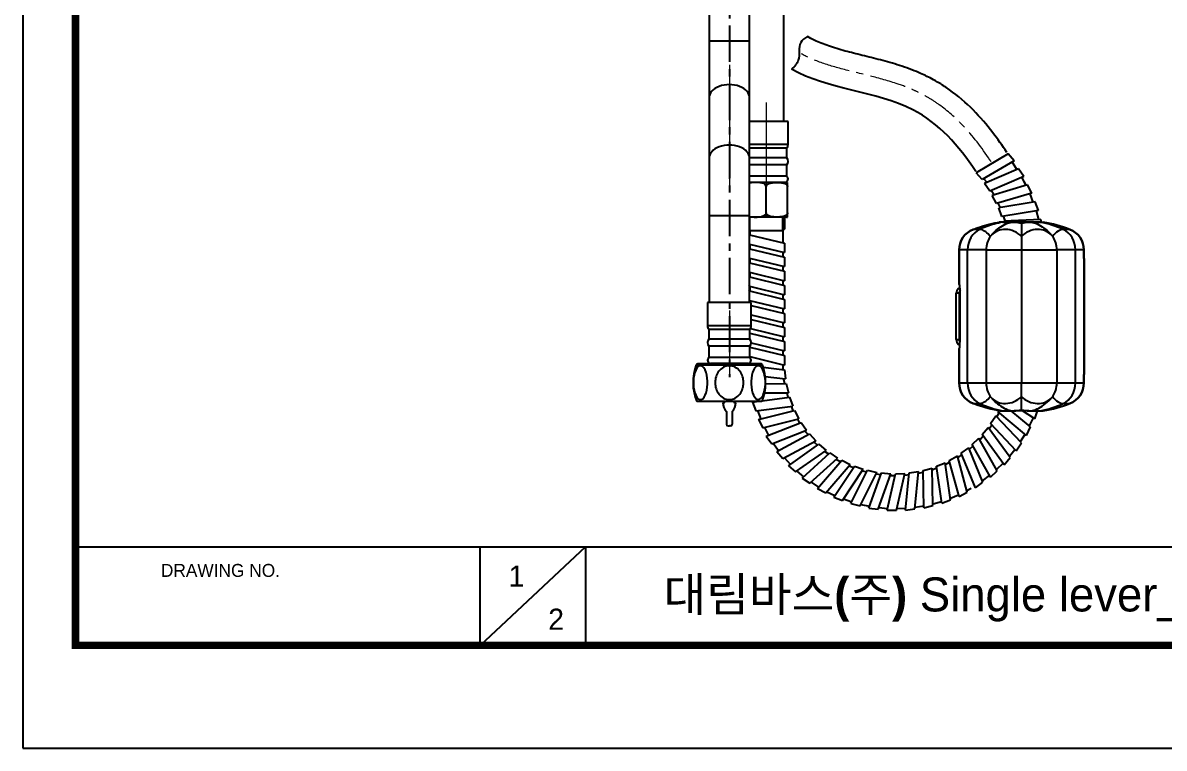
# Model space of a CAD drawing. Extents: x 0 to 1128, y 0 to 827.
# Drawn here: x 0 to 393.2, y 0 to 249.8 of the extents above; entities that cross this region are included whole.
import ezdxf

# ---------------------------------------------------------------- set-up
doc = ezdxf.new("R2010")
doc.units = 0
doc.header["$LTSCALE"] = 10
doc.header["$MEASUREMENT"] = 0
for name, pattern in [('CENTER', [2, 1.25, -0.25, 0.25, -0.25]), ('DLK3015-CA1_시공도$0$CENTER', [2, 1.25, -0.25, 0.25, -0.25]), ('DLK3015-CA1_시공도$0$CENTER2', [28.575, 19.05, -3.175, 3.175, -3.175])]:
    doc.linetypes.add(name, pattern=pattern)
doc.layers.get('0').update_dxf_attribs({"linetype": 'CONTINUOUS'})
doc.layers.add('DLK3015-CA1_시공도$0$1', color=7, linetype='CONTINUOUS')
doc.layers.add('DLK3015-CA1_시공도$0$Cneter', color=1, linetype='DLK3015-CA1_시공도$0$CENTER2', lineweight=13)
doc.styles.add('Daelim Dimension', font='')
doc.styles.get('Daelim Dimension').set_extended_font_data('나눔고딕')

msp = doc.modelspace()

# ---------------------------------------------------------------- linework, layer by layer
for p, q in [((339.37, 204.64), (328.35, 198.19)), ((341.51, 202.26), (339.37, 204.64)), ((341.51, 202.26), (330.5, 195.81)), ((342.41, 199.24), (340.76, 201.88)), ((330.5, 195.81), (328.35, 198.19)), ((342.96, 199.49), (331.25, 194.43)), ((344.8, 196.86), (333.08, 191.8)), ((344.8, 196.86), (342.96, 199.49)), ((345.66, 193.81), (344.18, 196.6)), ((345.6, 193.92), (344.18, 196.6)), ((332.06, 194.92), (330.99, 196.11)), ((333.08, 191.8), (331.25, 194.43)), ((346.11, 193.95), (333.87, 190.35)), ((347.61, 191.12), (346.11, 193.95)), ((334.53, 190.72), (333.61, 192.03)), ((335.37, 187.53), (333.87, 190.35)), ((347.61, 191.12), (335.37, 187.53)), ((348.08, 188.03), (346.97, 190.93)), ((336.67, 186.28), (335.92, 187.69)), ((348.74, 188.14), (336.15, 186.07)), ((337.29, 183.08), (336.15, 186.07)), ((349.89, 185.15), (337.29, 183.08)), ((349.89, 185.15), (348.74, 188.14)), ((349.97, 182.03), (349.22, 185.04)), ((262.35, 182.85), (262.35, 178.79)), ((338.44, 181.68), (337.86, 183.17)), ((350.64, 182.06), (337.89, 181.53)), ((337.98, 181.17), (337.89, 181.53)), ((350.86, 181.17), (350.64, 182.06)), ((250.4, 178.23), (250.37, 178.26)), ((250.4, 178.23), (250.4, 176.8)), ((250.4, 178.23), (261.79, 178.23)), ((261.79, 178.23), (262.35, 178.79)), ((261.79, 178.23), (261.79, 174.03)), ((250.37, 176.8), (262.35, 173.9)), ((250.37, 173.58), (262.35, 170.67)), ((250.4, 173.57), (250.4, 171.96)), ((262.35, 173.9), (262.35, 170.67)), ((250.37, 171.96), (262.35, 169.06)), ((261.79, 170.81), (261.79, 169.19)), ((262.35, 169.06), (262.35, 165.83)), ((250.37, 168.74), (262.35, 165.83)), ((250.37, 167.12), (262.35, 164.22)), ((250.4, 168.73), (250.4, 167.12)), ((261.79, 165.97), (261.79, 164.35)), ((250.37, 163.9), (262.35, 160.99)), ((250.37, 162.28), (262.35, 159.38)), ((250.4, 163.89), (250.4, 162.28)), ((262.35, 164.22), (262.35, 160.99)), ((249.85, 159.19), (249.85, 159.19)), ((249.85, 157.57), (249.85, 157.57)), ((250.37, 159.06), (262.35, 156.15)), ((250.37, 157.45), (262.35, 154.54)), ((250.4, 159.05), (250.4, 157.44)), ((261.79, 161.13), (261.79, 159.51)), ((262.35, 159.38), (262.35, 156.15)), ((250.37, 154.22), (262.35, 151.31)), ((250.4, 154.21), (250.4, 153.43)), ((261.79, 156.29), (261.79, 154.67)), ((262.35, 154.54), (262.35, 151.31)), ((250.87, 152.48), (262.35, 149.7)), ((261.79, 151.45), (261.79, 149.83)), ((262.35, 149.7), (262.35, 146.47)), ((250.87, 149.26), (262.35, 146.47)), ((250.87, 147.64), (262.35, 144.86)), ((261.79, 146.61), (261.79, 144.99)), ((250.44, 142.91), (262.35, 140.02)), ((250.63, 144.48), (262.35, 141.63)), ((261.79, 141.77), (261.79, 140.16)), ((262.35, 144.86), (262.35, 141.63)), ((250.44, 138.07), (262.35, 135.18)), ((250.87, 139.58), (262.35, 136.79)), ((262.35, 140.02), (262.35, 136.79)), ((250.44, 134.84), (262.35, 131.95)), ((261.79, 136.93), (261.79, 135.32)), ((262.35, 135.18), (262.35, 131.95)), ((255.05, 131.19), (262.36, 130.34)), ((261.79, 132.09), (261.79, 130.48)), ((262.35, 130.34), (262.74, 127.14)), ((255.75, 127.95), (262.74, 127.14)), ((261.97, 127.1), (262.36, 125.53)), ((255.52, 122.36), (263.72, 122.41)), ((255.87, 125.49), (262.94, 125.54)), ((262.94, 125.54), (263.72, 122.41)), ((263.14, 122.4), (263.53, 120.84)), ((251.35, 119.19), (252.78, 119.38)), ((251.35, 119.19), (252.5, 116.18)), ((252.18, 119.3), (252.18, 119.3)), ((254.72, 119.63), (264.11, 120.84)), ((264.11, 120.84), (265.26, 117.83)), ((252.5, 116.18), (265.26, 117.83)), ((253.08, 116.26), (254.19, 113.34)), ((253.38, 113.13), (265.84, 116.32)), ((264.69, 117.75), (265.27, 116.25)), ((265.84, 116.32), (267.36, 113.47)), ((333.37, 111.79), (335.13, 114.5)), ((343.96, 105.15), (335.13, 114.5)), ((335.58, 114.13), (336.29, 115.58)), ((335.84, 115.94), (336, 116.26)), ((345.75, 107.73), (335.84, 115.94)), ((347.16, 110.63), (340.48, 116.17)), ((348.62, 113.42), (344.33, 116.17)), ((348.62, 113.42), (349.57, 116.17)), ((253.38, 113.13), (254.89, 110.29)), ((254.89, 110.29), (267.36, 113.47)), ((255.45, 110.43), (256.88, 107.73)), ((256.11, 107.43), (268.09, 112.12)), ((266.8, 113.33), (267.56, 111.91)), ((268.09, 112.12), (269.94, 109.47)), ((330.42, 107.98), (332.49, 110.45)), ((340.11, 100.09), (332.49, 110.45)), ((332.89, 110.02), (333.77, 111.37)), ((342.2, 102.44), (333.37, 111.79)), ((345.75, 107.73), (347.16, 110.63)), ((346.77, 111.05), (348.09, 113.76)), ((256.11, 107.43), (257.96, 104.79)), ((257.96, 104.79), (269.94, 109.47)), ((259.69, 102.16), (271.01, 108.27)), ((269.43, 109.2), (270.51, 108)), ((271.01, 108.27), (273.17, 105.87)), ((327.02, 104.55), (329.37, 106.75)), ((335.68, 95.53), (329.37, 106.75)), ((329.72, 106.28), (330.76, 107.51)), ((338.04, 97.62), (330.42, 107.98)), ((343.62, 105.61), (345.26, 108.14)), ((258.49, 105), (260.26, 102.47)), ((261.85, 99.76), (273.17, 105.87)), ((261.85, 99.76), (273.17, 105.87)), ((263.75, 97.23), (274.24, 104.67)), ((266.19, 95.11), (276.68, 102.55)), ((272.56, 105.4), (273.77, 104.34)), ((274.24, 104.67), (276.68, 102.55)), ((276.21, 102.22), (277.55, 101.32)), ((323.22, 101.56), (325.83, 103.45)), ((330.72, 91.56), (325.83, 103.45)), ((326.12, 102.94), (327.3, 104.05)), ((333.32, 93.33), (327.02, 104.55)), ((339.83, 100.59), (341.77, 102.9)), ((342.2, 102.44), (343.96, 105.15)), ((259.69, 102.16), (261.85, 99.76)), ((262.39, 99.97), (264.43, 97.71)), ((268.47, 93.04), (277.97, 101.71)), ((271.14, 91.24), (280.65, 99.9)), ((273.7, 89.4), (282.08, 99.16)), ((277.97, 101.71), (280.65, 99.9)), ((280.27, 99.46), (281.7, 98.73)), ((282.08, 99.16), (284.95, 97.7)), ((317.83, 97.72), (319.24, 98.5)), ((319.09, 99.05), (321.91, 100.62)), ((322.5, 86.65), (319.09, 99.05)), ((325.32, 88.21), (321.91, 100.62)), ((322.14, 100.08), (323.44, 101.03)), ((328.11, 89.66), (323.22, 101.56)), ((338.04, 97.62), (340.11, 100.09)), ((263.75, 97.23), (266.19, 95.11)), ((266.66, 95.44), (268.93, 93.47)), ((276.57, 87.94), (284.95, 97.7)), ((279.34, 86.43), (286.46, 97.14)), ((282.37, 85.33), (289.5, 96.04)), ((284.63, 97.21), (286.14, 96.66)), ((285.24, 84.21), (291.01, 95.71)), ((286.46, 97.14), (289.5, 96.04)), ((288.38, 83.49), (294.15, 94.98)), ((289.18, 95.56), (290.75, 95.2)), ((291.01, 95.71), (294.15, 94.98)), ((291.43, 82.69), (295.75, 94.81)), ((293.95, 94.43), (295.56, 94.27)), ((294.63, 82.36), (298.96, 94.47)), ((294.63, 82.36), (298.96, 94.47)), ((295.75, 94.81), (298.96, 94.47)), ((297.75, 81.94), (300.57, 94.49)), ((300.57, 94.49), (303.8, 94.55)), ((300.98, 82), (303.8, 94.55)), ((304.06, 81.98), (305.32, 94.78)), ((305.32, 94.78), (308.52, 95.23)), ((307.25, 82.43), (308.52, 95.23)), ((308.53, 94.65), (310.09, 95.07)), ((310.08, 95.64), (313.19, 96.48)), ((310.38, 82.78), (310.08, 95.64)), ((313.5, 83.62), (313.19, 96.48)), ((313.5, 83.62), (313.19, 96.48)), ((313.28, 95.9), (314.77, 96.5)), ((314.69, 97.07), (317.68, 98.28)), ((316.56, 84.34), (314.69, 97.07)), ((319.55, 85.55), (317.68, 98.28)), ((333.32, 93.33), (335.68, 95.53)), ((335.46, 96.07), (337.67, 98.12)), ((268.47, 93.04), (271.14, 91.24)), ((271.61, 91.57), (274.11, 89.88)), ((298.83, 93.9), (300.44, 93.93)), ((303.67, 93.99), (305.27, 94.21)), ((328.11, 89.66), (330.72, 91.56)), ((330.57, 92.11), (333.01, 93.88)), ((273.7, 89.4), (276.57, 87.94)), ((277, 88.33), (279.69, 86.96)), ((319.54, 86.13), (322.33, 87.26)), ((322.5, 86.65), (325.32, 88.21)), ((325.17, 88.75), (326.65, 89.56)), ((279.34, 86.43), (282.37, 85.33)), ((282.69, 85.81), (285.52, 84.78)), ((285.24, 84.21), (288.38, 83.49)), ((288.7, 83.97), (291.64, 83.29)), ((291.43, 82.69), (294.63, 82.36)), ((294.89, 82.87), (297.89, 82.55)), ((301.1, 82.56), (304.12, 82.61)), ((307.38, 82.99), (310.36, 83.41)), ((310.38, 82.78), (313.5, 83.62)), ((313.55, 84.19), (316.47, 84.97)), ((316.56, 84.34), (319.55, 85.55)), ((297.75, 81.94), (300.98, 82)), ((304.06, 81.98), (307.25, 82.43))]:
    msp.add_line(p, q)
at = {"ltscale": 0.5}
for p, q in [((262.35, 182.85), (250.37, 182.85)), ((256.1, 184.35), (256.1, 182.85)), ((337.54, 181.17), (336.34, 181.14)), ((344.01, 176.26), (344.01, 171.57))]:
    msp.add_line(p, q, dxfattribs=at)
at = {"color": 3}
for p, q in [((250.4, 178.23), (250.4, 182.85)), ((261.79, 178.23), (261.79, 182.85))]:
    msp.add_line(p, q, dxfattribs=at)
at = {"color": 7, "linetype": 'Continuous'}
for p, q in [((241.17, 118.98), (241.37, 118.98)), ((245.57, 118.98), (245.37, 118.98)), ((242.37, 115.98), (242.37, 111.58)), ((244.37, 115.98), (244.37, 111.58)), ((242.97, 110.98), (243.37, 110.98)), ((243.77, 110.98), (243.37, 110.98))]:
    msp.add_line(p, q, dxfattribs=at)
at = {"color": 5}
msp.add_line((18.14, 69.28), (926.74, 69.28), dxfattribs=at)
at = {"color": 5, "ltscale": 40}
for p, q in [((157.42, 69.28), (157.42, 35.27)), ((157.42, 69.28), (157.42, 35.27)), ((193.81, 69.28), (157.42, 35.27)), ((193.81, 69.28), (157.42, 35.27)), ((193.81, 69.28), (193.81, 35.27)), ((193.81, 69.28), (193.81, 35.27))]:
    msp.add_line(p, q, dxfattribs=at)
at = {"ltscale": 0.5}
msp.add_lwpolyline([(0, 0), (1128.4, 0), (1128.4, 826.8), (0, 826.8)], close=True, dxfattribs=at)
at = {"color": 5, "linetype": 'ByBlock', "lineweight": 200, "const_width": 2.6}
msp.add_lwpolyline([(18.14, 35.4), (1110.14, 35.4), (1110.14, 807.6), (18.14, 807.6)], close=True, dxfattribs=at)
at = {"color": 7, "linetype": 'Continuous'}
for centre, radius, start, end in [((245.52, 118.98), 4.35, 180, 223.6028), ((241.37, 119.38), 0.4, 270, 0), ((241.22, 118.98), 4.35, 316.3972, 0), ((245.37, 119.38), 0.4, 180, 270), ((242.97, 111.58), 0.6, 180, 270), ((243.77, 111.58), 0.6, 270, 0)]:
    msp.add_arc(centre, radius, start, end, dxfattribs=at)
for points, knots in [([(270.31, 245.09), (269.29, 244.52), (266.76, 242.67), (268.13, 237.23), (265.82, 234.75), (264.79, 233.84)], [1.628678, 1.628678, 1.628678, 1.628678, 4.919017, 11.019286, 14.943054, 14.943054, 14.943054, 14.943054]), ([(338.91, 205.18), (337.41, 207.47), (335.82, 209.74), (332.05, 214.67), (329.8, 217.3), (324.85, 222.27), (322.16, 224.62), (318.08, 227.52), (316.93, 228.29), (314.87, 229.54), (313.98, 230.04), (312.36, 230.91), (311.63, 231.28), (310.17, 231.98), (309.44, 232.3), (306.46, 233.59), (304.21, 234.4), (299.78, 235.82), (297.6, 236.44), (293.31, 237.57), (291.2, 238.09), (287.14, 239.1), (285.17, 239.58), (281.27, 240.64), (279.35, 241.21), (275.81, 242.42), (274.21, 243.06), (271.89, 244.18), (271.07, 244.63), (270.31, 245.09)], [22.06908, 22.06908, 22.06908, 22.06908, 29.291262, 29.291262, 38.153958, 38.153958, 47.016655, 47.016655, 50.363196, 50.363196, 52.795725, 52.795725, 54.724992, 54.724992, 56.654258, 56.654258, 62.626725, 62.626725, 68.599192, 68.599192, 74.647025, 74.647025, 80.694858, 80.694858, 87.344426, 87.344426, 93.993993, 93.993993, 98.144028, 98.144028, 98.144028, 98.144028]), ([(328.26, 198.62), (322.39, 207.54), (306.11, 225.89), (277.12, 226.79), (264.79, 233.84)], [22.391961, 22.391961, 22.391961, 22.391961, 53.506965, 96.9232, 96.9232, 96.9232, 96.9232])]:
    msp.add_open_spline(points, degree=3, knots=knots)
at = {"color": 1, "linetype": 'DLK3015-CA1_시공도$0$CENTER', "lineweight": 5}
msp.add_open_spline([(333.51, 202.01), (333.39, 202.19), (333.27, 202.37), (330.32, 206.81), (327.22, 210.89), (321.24, 217.12), (318.59, 219.48), (314.44, 222.45), (313.17, 223.28), (310.98, 224.56), (310.1, 225.05), (308.29, 225.96), (307.37, 226.39), (304.61, 227.58), (302.75, 228.28), (297.65, 229.97), (294.41, 230.84), (288.03, 232.45), (284.9, 233.19), (278.92, 234.79), (276.07, 235.65), (271.42, 237.45), (269.52, 238.32), (267.67, 239.39), (267.55, 239.46), (267.43, 239.53)], degree=3, knots=[22.352411, 22.352411, 22.352411, 22.352411, 22.942572, 22.942572, 37.10241, 37.10241, 46.904646, 46.904646, 51.03864, 51.03864, 53.744952, 53.744952, 56.451264, 56.451264, 61.863888, 61.863888, 71.165375, 71.165375, 80.466862, 80.466862, 89.768349, 89.768349, 97.059083, 97.059083, 97.576939, 97.576939, 97.576939, 97.576939], dxfattribs=at)
at = {"layer": 'DLK3015-CA1_시공도$0$1', "color": 1, "linetype": 'CENTER'}
msp.add_line((243.37, 288.82), (243.37, 127.75), dxfattribs=at)
at = {"layer": 'DLK3015-CA1_시공도$0$1', "color": 7, "linetype": 'Continuous'}
for p, q in [((236.37, 274.97), (236.37, 243.6)), ((250.37, 243.6), (250.37, 274.97)), ((262.1, 215.85), (262.1, 274.97)), ((236.37, 243.6), (236.37, 223.92)), ((236.37, 243.6), (250.37, 243.6)), ((250.37, 223.92), (250.37, 243.6)), ((236.37, 223.92), (236.37, 203.11)), ((250.37, 203.11), (250.37, 223.92)), ((263.6, 215.85), (250.37, 215.85)), ((263.6, 207.85), (263.6, 215.85)), ((263.6, 207.85), (250.37, 207.85)), ((263.16, 206.61), (250.37, 206.61)), ((263.16, 203.28), (263.16, 206.61)), ((236.37, 203.11), (236.37, 183.43)), ((263.16, 203.28), (250.37, 203.28)), ((250.37, 183.43), (250.37, 203.11)), ((263.16, 200.89), (250.44, 200.89)), ((263.16, 196.93), (263.16, 200.89)), ((263.16, 196.93), (250.37, 196.93)), ((263.09, 194.85), (250.37, 194.85)), ((256.05, 193.38), (256.1, 193.38)), ((256.1, 193.38), (256.14, 193.38)), ((263.46, 184.35), (263.46, 193.38)), ((236.37, 183.43), (236.37, 153.43)), ((236.37, 183.43), (250.37, 183.43)), ((250.37, 153.43), (250.37, 183.43)), ((263.07, 182.85), (250.37, 182.85)), ((256.1, 184.35), (256.05, 184.35)), ((256.14, 184.35), (256.1, 184.35)), ((263.46, 184.35), (263.41, 184.35)), ((341.46, 181.17), (337.54, 181.17)), ((346.56, 181.17), (341.46, 181.17)), ((350.48, 181.17), (346.56, 181.17)), ((350.48, 181.17), (351.51, 181.17)), ((329.63, 178.65), (327.34, 178.65)), ((360.67, 178.65), (358.39, 178.65)), ((322.51, 171.57), (322.51, 159.67)), ((322.51, 159.67), (322.51, 171.57)), ((325.46, 171.57), (322.51, 171.57)), ((325.46, 125.77), (325.46, 171.57)), ((331.84, 171.57), (325.46, 171.57)), ((331.84, 171.57), (331.84, 125.77)), ((331.84, 171.57), (344.01, 171.57)), ((344.01, 171.57), (344.01, 125.77)), ((344.01, 171.57), (356.17, 171.57)), ((356.17, 171.57), (356.17, 125.77)), ((362.56, 171.57), (356.17, 171.57)), ((362.56, 125.77), (362.56, 171.57)), ((365.51, 171.57), (362.56, 171.57)), ((365.51, 168.67), (365.51, 171.57)), ((365.51, 171.57), (365.51, 168.67)), ((365.49, 168.67), (365.49, 128.67)), ((365.76, 168.67), (365.49, 168.67)), ((365.76, 128.67), (365.76, 168.67)), ((322.72, 158.45), (322.72, 159.51)), ((322.83, 139.95), (322.83, 157.39)), ((235.87, 153.43), (235.87, 145.43)), ((250.87, 153.43), (235.87, 153.43)), ((250.87, 145.43), (250.87, 153.43)), ((321.52, 140.68), (321.52, 156.66)), ((322.52, 156.66), (321.52, 156.66)), ((322.52, 156.66), (322.52, 140.68)), ((250.87, 145.43), (235.87, 145.43)), ((236.31, 144.19), (236.31, 140.85)), ((250.44, 144.19), (236.31, 144.19)), ((250.44, 140.85), (250.44, 144.19)), ((250.44, 140.85), (236.31, 140.85)), ((236.31, 138.47), (236.31, 134.5)), ((250.44, 138.47), (236.31, 138.47)), ((250.44, 134.5), (250.44, 138.47)), ((321.52, 140.68), (322.52, 140.68)), ((322.51, 137.67), (322.51, 125.77)), ((322.51, 125.77), (322.51, 137.67)), ((322.72, 137.83), (322.72, 138.89)), ((250.44, 134.5), (236.31, 134.5)), ((232, 132.06), (254.75, 132.06)), ((254.28, 132.38), (232.47, 132.38)), ((249.87, 132.43), (236.87, 132.43)), ((263.41, 129.8), (263.46, 129.8)), ((365.49, 128.67), (365.76, 128.67)), ((365.51, 125.77), (365.51, 128.67)), ((365.51, 128.67), (365.51, 125.77)), ((322.51, 125.77), (325.46, 125.77)), ((325.46, 125.77), (331.84, 125.77)), ((331.84, 125.77), (344.01, 125.77)), ((344.01, 121.07), (344.01, 125.77)), ((344.01, 125.77), (356.17, 125.77)), ((356.17, 125.77), (362.56, 125.77)), ((362.56, 125.77), (365.51, 125.77)), ((254.62, 119.38), (232.12, 119.38)), ((327.34, 118.69), (329.63, 118.69)), ((358.39, 118.69), (360.67, 118.69)), ((336.51, 116.17), (337.54, 116.17)), ((337.54, 116.17), (341.46, 116.17)), ((346.56, 116.17), (341.46, 116.17)), ((346.56, 116.17), (350.48, 116.17)), ((350.48, 116.17), (351.51, 116.17))]:
    msp.add_line(p, q, dxfattribs=at)
for centre, radius, start, end in [((261.6, 207.85), 2, 321.5492, 0), ((261.74, 202.08), 1.85, 319.994, 40.006), ((262.42, 196.01), 1.17, 278.4849, 50.9069), ((263.09, 193.38), 1.47, 75.697, 90), ((263.07, 184.35), 1.5, 270, 285.1302), ((344.01, 135.98), 45.81, 68.6658, 80.5765), ((330.11, 171.57), 7.6, 111.3342, 180), ((357.91, 171.57), 7.6, 0, 68.6658), ((339.28, 171.57), 7.6, 138.9595, 143.9834), ((348.73, 171.57), 7.6, 36.0166, 41.0405), ((237.87, 145.43), 2, 180, 218.4508), ((248.88, 145.43), 2, 321.5492, 0), ((237.73, 139.66), 1.85, 139.994, 220.006), ((249.02, 139.66), 1.85, 319.994, 40.006), ((237.05, 133.59), 1.17, 129.0931, 261.5151), ((249.7, 133.59), 1.17, 278.4849, 50.9069), ((248.4, 125.88), 17.53, 159.3657, 201.7699), ((232.47, 131.88), 0.5, 90, 159.3657), ((249.77, 132.44), 1.17, 180.299, 182.7427), ((254.28, 131.88), 0.5, 20.6343, 90), ((238.35, 125.88), 17.53, 338.2301, 20.6343), ((330.11, 125.77), 7.6, 180, 248.6658), ((357.91, 125.77), 7.6, 291.3342, 0), ((339.28, 125.77), 7.6, 216.0166, 221.0405), ((344.01, 161.36), 45.81, 279.4235, 291.3342), ((344.01, 161.36), 45.81, 279.4235, 291.3342), ((348.73, 125.77), 7.6, 318.9595, 323.9834)]:
    msp.add_arc(centre, radius, start, end, dxfattribs=at)
at = {"layer": 'DLK3015-CA1_시공도$0$1', "color": 7, "linetype": 'Continuous', "extrusion": (0, 0, -1)}
for centre, radius, start, end in [((-344.01, 135.98), 45.81, 68.6658, 80.3618), ((-344.01, 135.98), 45.81, 77.8036, 80.3618), ((-344.01, 135.98), 45.81, 99.4235, 111.3342), ((-330.11, 171.57), 7.6, 0, 68.6658), ((-344.01, 135.98), 45.81, 68.6658, 77.8036), ((-357.91, 171.57), 7.6, 111.3342, 180), ((-330.11, 125.77), 7.6, 291.3342, 0), ((-357.91, 125.77), 7.6, 180, 248.6658), ((-344.01, 161.36), 45.81, 282.1964, 291.3342), ((-344.01, 161.36), 45.81, 279.4235, 291.3342), ((-344.01, 161.36), 45.81, 279.4235, 282.1964)]:
    msp.add_arc(centre, radius, start, end, dxfattribs=at)
at = {"layer": 'DLK3015-CA1_시공도$0$1', "color": 7, "linetype": 'Continuous'}
for centre, major_axis, ratio, start_param, end_param in [((243.37, 223.92), (7, 0), 0.656059, 0, 3.141593), ((243.37, 203.11), (7, 0), 0.656059, 0, 3.141593), ((344.01, 135.98), (0, 45.81), 0.862784, 0.16447, 0.240242), ((344.01, 135.98), (0, -45.81), 0.862784, 2.769242, 2.977122), ((332.01, 171.57), (0, -7.6), 0.862784, 3.513946, 4.712389), ((344.01, 135.98), (0, 45.81), 0.862784, 0.240242, 0.372351), ((332.01, 171.57), (-3.13, 6.92), 0.470927, 5.942366, 6.073144), ((332.01, 171.57), (-3.13, 6.92), 0.470927, 5.227405, 5.942366), ((339.28, 171.57), (-5.73, 4.99), 0.875982, 4.64892, 6.283182), ((348.73, 171.57), (-5.73, -4.99), 0.875982, 3.141593, 4.775858), ((356, 171.57), (-3.13, -6.92), 0.47092, 3.35163, 4.197372), ((356, 171.57), (0, 7.6), 0.862784, 4.712389, 5.910834), ((335.65, 171.57), (0, 5.95), 0.639489, 0.721466, 1.570796), ((352.37, 171.57), (0, 5.95), 0.639489, 4.712389, 5.561728), ((323.52, 156.62), (-1.38, 1.48), 0.975837, 5.93181, 6.227315), ((344.01, 159.67), (21.5, 0), 0.052408, 3.141593, 3.281584), ((323.52, 140.72), (1.38, 1.48), 0.975837, 3.197463, 3.492968), ((344.01, 137.67), (21.5, 0), 0.052408, 3.001601, 3.141593), ((332.01, 125.77), (0, -7.6), 0.862784, 4.712389, 5.910834), ((335.65, 125.77), (0, 5.95), 0.639489, 1.570796, 2.420126), ((352.37, 125.77), (0, -5.95), 0.639489, 0.721466, 1.570796), ((356, 125.77), (0, -7.6), 0.862784, 0.372351, 1.570796), ((332.01, 125.77), (3.13, 6.92), 0.470927, 3.351632, 3.482412), ((344.01, 161.36), (0, 45.81), 0.862784, 2.769242, 2.977122), ((332.01, 125.77), (3.13, 6.92), 0.470927, 3.482412, 4.197374), ((339.28, 125.77), (5.73, 4.99), 0.875982, 3.141595, 4.775858), ((348.73, 125.77), (5.73, -4.99), 0.875982, 4.64892, 6.283183), ((344.01, 161.36), (0, -45.81), 0.862784, 0.16447, 0.372351), ((356, 125.77), (3.13, -6.92), 0.47092, 5.227406, 6.073148)]:
    msp.add_ellipse(centre, major_axis=major_axis, ratio=ratio, start_param=start_param, end_param=end_param, dxfattribs=at)
for points, knots in [([(256.05, 193.38), (256.05, 193.79), (255.75, 194.11), (255.15, 194.49), (254.8, 194.59), (253.79, 194.8), (253.1, 194.81), (251.73, 194.81), (251.04, 194.8), (250.37, 194.66)], [0, 0, 0, 0, 0.125, 0.125, 0.25, 0.25, 0.5, 0.5, 0.7474153, 0.7474153, 0.7474153, 0.7474153]), ([(256.14, 193.38), (256.14, 193.79), (256.44, 194.11), (257.05, 194.49), (257.39, 194.59), (258.4, 194.8), (259.09, 194.81), (260.47, 194.81), (261.16, 194.8), (262.18, 194.59), (262.51, 194.49), (263.12, 194.1), (263.41, 193.79), (263.41, 193.38)], [0, 0, 0, 0, 0.125, 0.125, 0.25, 0.25, 0.5, 0.5, 0.75, 0.75, 0.875, 0.875, 1, 1, 1, 1]), ([(263.46, 193.38), (263.46, 193.79), (263.46, 194.11), (263.46, 194.49), (263.46, 194.59), (263.46, 194.8), (263.46, 194.81), (263.46, 194.81)], [0, 0, 0, 0, 0.250187, 0.250187, 0.500375, 0.500375, 1, 1, 1, 1]), ([(250.37, 183.06), (251.05, 182.92), (251.73, 182.91), (253.11, 182.91), (253.8, 182.92), (254.82, 183.14), (255.16, 183.24), (255.76, 183.63), (256.05, 183.95), (256.05, 184.35)], [0.2517367, 0.2517367, 0.2517367, 0.2517367, 0.5, 0.5, 0.75, 0.75, 0.875, 0.875, 1, 1, 1, 1]), ([(256.05, 184.35), (256.05, 183.95), (255.76, 183.63), (255.21, 183.27), (254.92, 183.17), (254.64, 183.1)], [0, 0, 0, 0, 0.540501, 0.540501, 1, 1, 1, 1]), ([(263.41, 184.35), (263.41, 183.95), (263.12, 183.62), (262.51, 183.24), (262.17, 183.13), (261.15, 182.92), (260.46, 182.91), (259.08, 182.91), (258.39, 182.92), (257.37, 183.14), (257.03, 183.24), (256.43, 183.63), (256.14, 183.95), (256.14, 184.35)], [0, 0, 0, 0, 0.125, 0.125, 0.25, 0.25, 0.5, 0.5, 0.75, 0.75, 0.875, 0.875, 1, 1, 1, 1]), ([(263.46, 182.91), (263.46, 182.91), (263.46, 182.91), (263.46, 182.91), (263.46, 182.92), (263.46, 183.14), (263.46, 183.24), (263.46, 183.63), (263.46, 183.95), (263.46, 184.35)], [0, 0, 0, 0, 0.000101, 0.000101, 0.50005, 0.50005, 0.750025, 0.750025, 1, 1, 1, 1]), ([(322.22, 158.12), (322.22, 158.15), (322.22, 158.17), (322.22, 158.18), (322.22, 158.18), (322.22, 158.18)], [0, 0, 0, 0, 0.744813, 0.744813, 1, 1, 1, 1]), ([(322.72, 158.45), (322.73, 158.42), (322.75, 158.37), (322.77, 158.25), (322.78, 158.18), (322.8, 158.01), (322.81, 157.91), (322.82, 157.68), (322.83, 157.53), (322.83, 157.39)], [0, 0, 0, 0, 0.227019, 0.227019, 0.453817, 0.453817, 0.684109, 0.684109, 1, 1, 1, 1]), ([(322.22, 139.16), (322.22, 139.15), (322.22, 139.17), (322.22, 139.2), (322.22, 139.21), (322.22, 139.22)], [0, 0, 0, 0, 0.748812, 0.748812, 1, 1, 1, 1]), ([(322.72, 138.89), (322.73, 138.92), (322.75, 138.97), (322.77, 139.09), (322.78, 139.16), (322.8, 139.33), (322.81, 139.43), (322.82, 139.66), (322.83, 139.81), (322.83, 139.95)], [0, 0, 0, 0, 0.226968, 0.226968, 0.453714, 0.453714, 0.684002, 0.684002, 1, 1, 1, 1]), ([(235.61, 123.31), (235.34, 122.01), (234.85, 120.88), (233.55, 119.83), (232.77, 120.03), (231.61, 121.64), (231.22, 122.93), (230.9, 125.66), (230.95, 127.14), (231.48, 129.72), (231.98, 130.87), (233.28, 131.93), (234.06, 131.73), (235.22, 130.12), (235.61, 128.84), (235.94, 126.08), (235.88, 124.62), (235.61, 123.31)], [0, 0, 0, 0, 0.125, 0.125, 0.25, 0.25, 0.375, 0.375, 0.5, 0.5, 0.625, 0.625, 0.75, 0.75, 0.875, 0.875, 1, 1, 1, 1]), ([(243.37, 120.04), (241.95, 120.04), (240.63, 120.83), (238.91, 123.05), (238.48, 124.47), (238.47, 127.28), (238.91, 128.69), (240.6, 130.91), (241.94, 131.71), (244.76, 131.72), (246.11, 130.94), (247.84, 128.71), (248.27, 127.28), (248.27, 124.48), (247.84, 123.06), (246.13, 120.83), (244.8, 120.04), (243.37, 120.04)], [0, 0, 0, 0, 0.125, 0.125, 0.25, 0.25, 0.375, 0.375, 0.5, 0.5, 0.625, 0.625, 0.75, 0.75, 0.875, 0.875, 1, 1, 1, 1]), ([(251.14, 123.31), (250.87, 124.62), (250.81, 126.07), (251.14, 128.81), (251.51, 130.08), (252.67, 131.72), (253.44, 131.94), (254.75, 130.91), (255.26, 129.76), (255.8, 127.17), (255.85, 125.69), (255.53, 122.96), (255.15, 121.67), (254, 120.05), (253.23, 119.82), (251.91, 120.86), (251.41, 122.01), (251.14, 123.31)], [0, 0, 0, 0, 0.125, 0.125, 0.25, 0.25, 0.375, 0.375, 0.5, 0.5, 0.625, 0.625, 0.75, 0.75, 0.875, 0.875, 1, 1, 1, 1])]:
    msp.add_open_spline(points, degree=3, knots=knots, dxfattribs=at)
for points, degree in [([(256.1, 184.35), (256.1, 193.38)], 1), ([(337.54, 181.17), (337.98, 181.17), (338.56, 181.04), (339.21, 180.8)], 3), ([(339.21, 180.8), (339.87, 181.04), (340.62, 181.17), (341.46, 181.17)], 3), ([(341.46, 181.17), (342.29, 181.17), (343.16, 181.04), (344.01, 180.8)], 3), ([(344.01, 180.8), (344.86, 181.04), (345.72, 181.17), (346.56, 181.17)], 3), ([(346.56, 181.17), (347.39, 181.17), (348.15, 181.04), (348.8, 180.8)], 3), ([(348.8, 180.8), (349.46, 181.04), (350.03, 181.17), (350.48, 181.17)], 3), ([(334.7, 177.74), (334.07, 177.17), (333.52, 176.53)], 2), ([(334.69, 177.76), (336.09, 179.12), (337.61, 180.12), (339.21, 180.8)], 3), ([(344.01, 180.8), (344.01, 179.89), (344.01, 178.4), (344.01, 176.26)], 3), ([(348.8, 180.8), (350.42, 180.11), (351.96, 179.1), (353.37, 177.73)], 3), ([(354.49, 176.53), (353.97, 177.16), (353.36, 177.71)], 2), ([(322.22, 158.18), (321.78, 157.8), (321.52, 157.25), (321.52, 156.66)], 3), ([(322.72, 158.45), (322.54, 158.36), (322.37, 158.25), (322.22, 158.12)], 3), ([(322.52, 156.66), (322.52, 156.75), (322.54, 156.93), (322.65, 157.18), (322.76, 157.32), (322.83, 157.39)], 3), ([(321.52, 140.68), (321.52, 140.09), (321.78, 139.53), (322.22, 139.16)], 3), ([(322.22, 139.22), (322.37, 139.09), (322.54, 138.97), (322.72, 138.89)], 3), ([(322.83, 139.95), (322.76, 140.02), (322.65, 140.16), (322.54, 140.41), (322.52, 140.58), (322.52, 140.68)], 3), ([(333.52, 120.81), (334.06, 120.16), (334.69, 119.6)], 2), ([(334.68, 119.58), (336.08, 118.22), (337.61, 117.22), (339.21, 116.54)], 3), ([(344.01, 116.54), (344.01, 117.45), (344.01, 118.94), (344.01, 121.07)], 3), ([(348.8, 116.54), (350.42, 117.23), (351.95, 118.24), (353.36, 119.61)], 3), ([(353.35, 119.63), (353.96, 120.18), (354.49, 120.81)], 2), ([(337.54, 116.17), (337.98, 116.17), (338.56, 116.3), (339.21, 116.54)], 3), ([(339.21, 116.54), (339.87, 116.3), (340.62, 116.17), (341.46, 116.17)], 3), ([(341.46, 116.17), (342.29, 116.17), (343.16, 116.3), (344.01, 116.54)], 3), ([(344.01, 116.54), (344.86, 116.3), (345.72, 116.17), (346.56, 116.17)], 3), ([(346.56, 116.17), (347.39, 116.17), (348.15, 116.3), (348.8, 116.54)], 3), ([(348.8, 116.54), (349.46, 116.3), (350.03, 116.17), (350.48, 116.17)], 3)]:
    msp.add_open_spline(points, degree=degree, dxfattribs=at)
at = {"layer": 'DLK3015-CA1_시공도$0$Cneter', "lineweight": 5, "ltscale": 0.5}
for points, knots in [([(243.37, 235.28), (243.37, 196.75), (243.37, 191.75)], [0, 0, 0.885143, 1, 1]), ([(243.37, 150.69), (243.37, 145.69), (243.37, 128)], [0, 0, 0.220394, 1, 1])]:
    msp.add_open_spline(points, degree=1, knots=knots, dxfattribs=at)
at = {"layer": 'DLK3015-CA1_시공도$0$Cneter', "ltscale": 0.5}
msp.add_open_spline([(256.1, 222.35), (256.1, 195.43), (256.1, 190.43)], degree=1, knots=[0, 0, 0.843404, 1, 1], dxfattribs=at)

# ---------------------------------------------------------------- texts
at = {"color": 5, "ltscale": 40, "style": 'Daelim Dimension'}
msp.add_text('DRAWING NO.', height=4.453, dxfattribs=at).set_placement((47.56, 58.99))
at = {"char_height": 7.29, "width": 10.17, "attachment_point": 1, "style": 'Daelim Dimension'}
for s, insert in [('1', (167.32, 62.9)), ('2', (180.99, 48.05))]:
    msp.add_mtext(s, dxfattribs=dict(at, insert=insert))
at = {"color": 2, "insert": (220.72, 58.8), "char_height": 11.7115, "width": 518.4179, "attachment_point": 1, "style": 'Daelim Dimension'}
msp.add_mtext('{\\fPretendard Variable SemiBold|b0|i0|c129|p2;대림바스(주)} Single lever_MARCH_원홀주방수전_DL K5415', dxfattribs=at)

doc.saveas('drawing.dxf')
